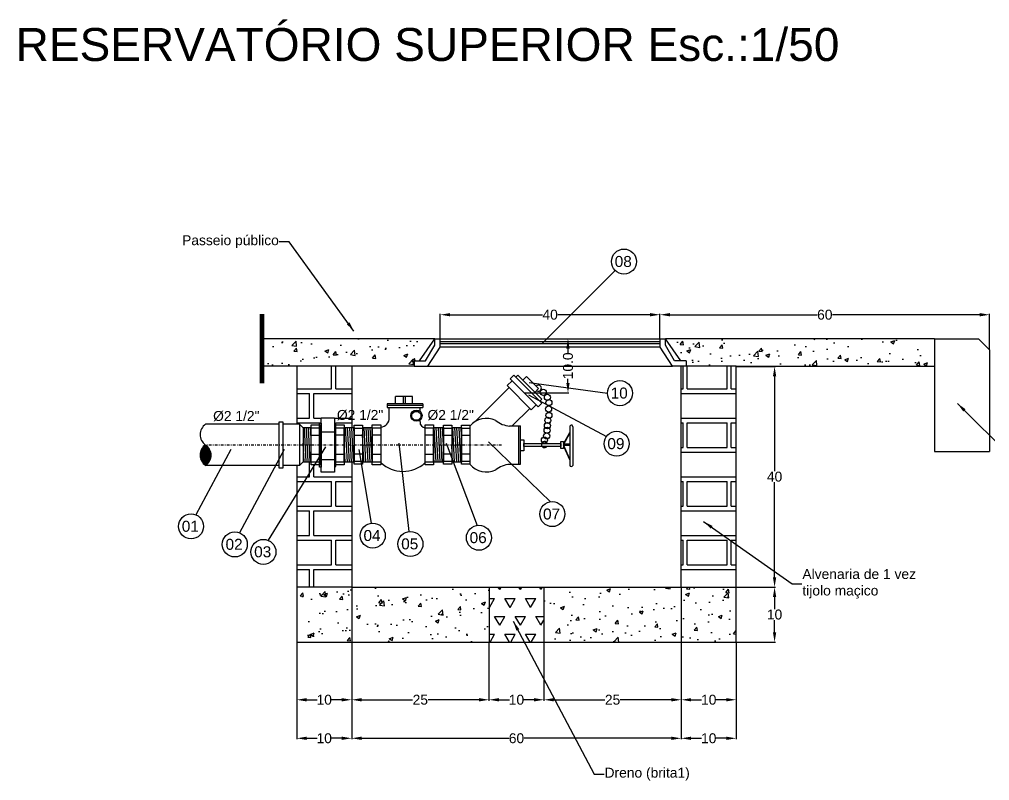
# Model space of a CAD drawing. Extents: x -120 to 1117, y 5 to 675.
# Drawn here: x 640.6 to 817.3, y 347.7 to 486.2 of the extents above; entities that cross this region are included whole.
import ezdxf

# ---------------------------------------------------------------- set-up
doc = ezdxf.new("R2010")
doc.units = 0
doc.header["$MEASUREMENT"] = 0
doc.linetypes.add('DASHDOT', pattern=[1, 0.5, -0.25, 0, -0.25])
doc.layers.get('0').update_dxf_attribs({"linetype": 'CONTINUOUS'})
doc.layers.get('DEFPOINTS').update_dxf_attribs({"linetype": 'CONTINUOUS'})
for name, color, linetype in [('15', 7, 'CONTINUOUS'), ('30', 7, 'CONTINUOUS'), ('TEXTOS', 7, 'CONTINUOUS')]:
    doc.layers.add(name, color=color, linetype=linetype)
doc.styles.get("Standard").update_dxf_attribs({"font": 'arial.ttf'})
doc.dimstyles.get("Standard").update_dxf_attribs({"dimtxt": 0.18, "dimasz": 0.18, "dimexe": 0.18, "dimexo": 0.0625, "dimgap": 0.09, "dimtad": 0, "dimtih": 1, "dimtoh": 1, "dimdec": 4, "dimzin": 0, "dimdsep": 46, "dimtxsty": 'Standard', "dimcen": 0.09, "dimadec": 0, "dimazin": 0, "dimtfac": 1, "dimtdec": 4, "dimtofl": 0, "dimtmove": 0, "dimatfit": 3, "dimfxl": 0, "dimtolj": 1, "dimtzin": 0, "dimarcsym": 0})
pattern_1 = [(50, (726.201, 385.671), (7.1726, -0.62752), [0.75, -8.25]), (355, (726.201, 385.671), (-1.3875, 7.5219), [0.6, -6.6]), (100.451, (726.7985, 385.6185), (5.7851, 6.8944), [0.6374, -7.0114]), (46.184, (726.201, 387.671), (10.6724, -1.6552), [1.125, -12.375]), (96.636, (727.09, 387.533), (9.3466, 9.7412), [0.9561, -10.5171]), (351.184, (726.201, 387.671), (9.3466, 9.7412), [0.9, -9.9]), (21, (727.201, 387.171), (5.96907, -4.0262), [0.75, -8.25]), (326, (727.201, 387.171), (2.43315, 7.2515), [0.6, -6.6]), (71.451, (727.698, 386.835), (8.4022, 3.2253), [0.6374, -7.0114]), (37.5, (726.2007, 385.6708), (0.1216, 3.32894), [0, -6.52, 0, -6.7, 0, -6.625]), (7.5, (726.2007, 385.6708), (2.6307, 3.94412), [0, -3.82, 0, -6.37, 0, -2.525]), (327.5, (723.9707, 385.6708), (5.338224, -0.22555), [0, -2.5, 0, -7.8, 0, -10.35]), (317.5, (722.9707, 385.6708), (5.83186, 1.00105), [0, -3.25, 0, -5.18, 0, -7.35])]
pattern_2 = [(93, (726.20075, 392.26803), (-0.374486, -0.019626), [])]

# ---------------------------------------------------------------- blocks, each defined once
blk = doc.blocks.new('*D899')
at = {"color": 5, "linetype": 'Continuous', "lineweight": -2, "transparency": 16777216}
for p, q in [((761.12, 382.82), (761.12, 362.2)), ((737.92, 362.38), (747.22, 362.38)), ((759.32, 362.38), (750.02, 362.38))]:
    blk.add_line(p, q, dxfattribs=at)
at = {"color": 5, "linetype": 'Continuous', "transparency": 16777216}
for points in [[(737.92, 362.68), (737.92, 362.08), (736.12, 362.38)], [(759.32, 362.68), (759.32, 362.08), (761.12, 362.38)]]:
    blk.add_solid(points, dxfattribs=at)
at = {"layer": 'DEFPOINTS', "color": 0, "linetype": 'Continuous', "transparency": 16777216}
for p in [(761.12, 382.88), (736.12, 372.88), (761.12, 362.38)]:
    blk.add_point(p, dxfattribs=at)
at = {"color": 7, "linetype": 'Continuous', "transparency": 16777216, "insert": (748.62, 362.38), "char_height": 1.8, "attachment_point": 5}
blk.add_mtext('\\A1;25', dxfattribs=at)
blk = doc.blocks.new('*D900')
at = {"color": 5, "linetype": 'Continuous', "lineweight": -2, "transparency": 16777216}
for p, q in [((691.12, 382.82), (691.12, 362.2)), ((701.12, 382.82), (701.12, 362.2)), ((692.92, 362.38), (694.83, 362.38)), ((699.32, 362.38), (697.41, 362.38))]:
    blk.add_line(p, q, dxfattribs=at)
at = {"color": 5, "linetype": 'Continuous', "transparency": 16777216}
for points in [[(692.92, 362.68), (692.92, 362.08), (691.12, 362.38)], [(699.32, 362.68), (699.32, 362.08), (701.12, 362.38)]]:
    blk.add_solid(points, dxfattribs=at)
at = {"layer": 'DEFPOINTS', "color": 0, "linetype": 'Continuous', "transparency": 16777216}
for p in [(691.12, 382.88), (701.12, 382.88), (701.12, 362.38)]:
    blk.add_point(p, dxfattribs=at)
at = {"color": 7, "linetype": 'Continuous', "transparency": 16777216, "insert": (696.12, 362.38), "char_height": 1.8, "attachment_point": 5}
blk.add_mtext('\\A1;10', dxfattribs=at)
blk = doc.blocks.new('*D901')
at = {"color": 5, "linetype": 'Continuous', "lineweight": -2, "transparency": 16777216}
for p, q in [((726.12, 372.82), (726.12, 362.2)), ((702.92, 362.38), (712.22, 362.38)), ((724.32, 362.38), (715.02, 362.38))]:
    blk.add_line(p, q, dxfattribs=at)
at = {"color": 5, "linetype": 'Continuous', "transparency": 16777216}
for points in [[(702.92, 362.68), (702.92, 362.08), (701.12, 362.38)], [(724.32, 362.68), (724.32, 362.08), (726.12, 362.38)]]:
    blk.add_solid(points, dxfattribs=at)
at = {"layer": 'DEFPOINTS', "color": 0, "linetype": 'Continuous', "transparency": 16777216}
for p in [(701.12, 382.88), (726.12, 372.88), (726.12, 362.38)]:
    blk.add_point(p, dxfattribs=at)
at = {"color": 7, "linetype": 'Continuous', "transparency": 16777216, "insert": (713.62, 362.38), "char_height": 1.8, "attachment_point": 5}
blk.add_mtext('\\A1;25', dxfattribs=at)
blk = doc.blocks.new('*D902')
at = {"color": 5, "linetype": 'Continuous', "lineweight": -2, "transparency": 16777216}
for p, q in [((771.12, 372.82), (771.12, 362.2)), ((762.92, 362.38), (764.83, 362.38)), ((769.32, 362.38), (767.41, 362.38))]:
    blk.add_line(p, q, dxfattribs=at)
at = {"color": 5, "linetype": 'Continuous', "transparency": 16777216}
for points in [[(762.92, 362.68), (762.92, 362.08), (761.12, 362.38)], [(769.32, 362.68), (769.32, 362.08), (771.12, 362.38)]]:
    blk.add_solid(points, dxfattribs=at)
at = {"layer": 'DEFPOINTS', "color": 0, "linetype": 'Continuous', "transparency": 16777216}
for p in [(761.12, 382.88), (771.12, 372.88), (771.12, 362.38)]:
    blk.add_point(p, dxfattribs=at)
at = {"color": 7, "linetype": 'Continuous', "transparency": 16777216, "insert": (766.12, 362.38), "char_height": 1.8, "attachment_point": 5}
blk.add_mtext('\\A1;10', dxfattribs=at)
blk = doc.blocks.new('*D903')
at = {"color": 5, "linetype": 'Continuous', "lineweight": -2, "transparency": 16777216}
for p, q in [((778.11, 381.08), (778.11, 378.89)), ((778.11, 374.68), (778.11, 376.87)), ((771.18, 372.88), (778.29, 372.88))]:
    blk.add_line(p, q, dxfattribs=at)
at = {"color": 5, "linetype": 'Continuous', "transparency": 16777216}
for points in [[(777.81, 381.08), (778.41, 381.08), (778.11, 382.88)], [(777.81, 374.68), (778.41, 374.68), (778.11, 372.88)]]:
    blk.add_solid(points, dxfattribs=at)
at = {"layer": 'DEFPOINTS', "color": 0, "linetype": 'Continuous', "transparency": 16777216}
for p in [(771.12, 382.88), (771.12, 372.88), (778.11, 372.88)]:
    blk.add_point(p, dxfattribs=at)
at = {"color": 7, "linetype": 'Continuous', "transparency": 16777216, "insert": (778.11, 377.88), "char_height": 1.8, "attachment_point": 5}
blk.add_mtext('\\A1;10', dxfattribs=at)
blk = doc.blocks.new('*D904')
at = {"color": 5, "linetype": 'Continuous', "lineweight": -2, "transparency": 16777216}
for p, q in [((736.12, 372.82), (736.12, 362.2)), ((727.92, 362.38), (729.83, 362.38)), ((734.32, 362.38), (732.41, 362.38))]:
    blk.add_line(p, q, dxfattribs=at)
at = {"color": 5, "linetype": 'Continuous', "transparency": 16777216}
for points in [[(727.92, 362.68), (727.92, 362.08), (726.12, 362.38)], [(734.32, 362.68), (734.32, 362.08), (736.12, 362.38)]]:
    blk.add_solid(points, dxfattribs=at)
at = {"layer": 'DEFPOINTS', "color": 0, "linetype": 'Continuous', "transparency": 16777216}
for p in [(726.12, 372.88), (736.12, 372.88), (736.12, 362.38)]:
    blk.add_point(p, dxfattribs=at)
at = {"color": 7, "linetype": 'Continuous', "transparency": 16777216, "insert": (731.12, 362.38), "char_height": 1.8, "attachment_point": 5}
blk.add_mtext('\\A1;10', dxfattribs=at)
blk = doc.blocks.new('*D905')
at = {"color": 5, "linetype": 'Continuous', "lineweight": -2, "transparency": 16777216}
for p, q in [((761.12, 362.14), (761.12, 355.19)), ((702.92, 355.37), (729.74, 355.37)), ((759.32, 355.37), (732.5, 355.37))]:
    blk.add_line(p, q, dxfattribs=at)
at = {"color": 5, "linetype": 'Continuous', "transparency": 16777216}
for points in [[(702.92, 355.67), (702.92, 355.07), (701.12, 355.37)], [(759.32, 355.67), (759.32, 355.07), (761.12, 355.37)]]:
    blk.add_solid(points, dxfattribs=at)
at = {"layer": 'DEFPOINTS', "color": 0, "linetype": 'Continuous', "transparency": 16777216}
for p in [(701.12, 362.2), (761.12, 362.2), (761.12, 355.37)]:
    blk.add_point(p, dxfattribs=at)
at = {"color": 7, "linetype": 'Continuous', "transparency": 16777216, "insert": (731.12, 355.37), "char_height": 1.8, "attachment_point": 5}
blk.add_mtext('\\A1;60', dxfattribs=at)
blk = doc.blocks.new('*D906')
at = {"color": 5, "linetype": 'Continuous', "lineweight": -2, "transparency": 16777216}
for p, q in [((691.12, 362.14), (691.12, 355.19)), ((701.12, 362.14), (701.12, 355.19)), ((692.92, 355.37), (694.83, 355.37)), ((699.32, 355.37), (697.41, 355.37))]:
    blk.add_line(p, q, dxfattribs=at)
at = {"color": 5, "linetype": 'Continuous', "transparency": 16777216}
for points in [[(692.92, 355.67), (692.92, 355.07), (691.12, 355.37)], [(699.32, 355.67), (699.32, 355.07), (701.12, 355.37)]]:
    blk.add_solid(points, dxfattribs=at)
at = {"layer": 'DEFPOINTS', "color": 0, "linetype": 'Continuous', "transparency": 16777216}
for p in [(691.12, 362.2), (701.12, 362.2), (701.12, 355.37)]:
    blk.add_point(p, dxfattribs=at)
at = {"color": 7, "linetype": 'Continuous', "transparency": 16777216, "insert": (696.12, 355.37), "char_height": 1.8, "attachment_point": 5}
blk.add_mtext('\\A1;10', dxfattribs=at)
blk = doc.blocks.new('*D907')
at = {"color": 5, "linetype": 'Continuous', "lineweight": -2, "transparency": 16777216}
for p, q in [((771.12, 362.14), (771.12, 355.19)), ((762.92, 355.37), (764.83, 355.37)), ((769.32, 355.37), (767.41, 355.37))]:
    blk.add_line(p, q, dxfattribs=at)
at = {"color": 5, "linetype": 'Continuous', "transparency": 16777216}
for points in [[(762.92, 355.67), (762.92, 355.07), (761.12, 355.37)], [(769.32, 355.67), (769.32, 355.07), (771.12, 355.37)]]:
    blk.add_solid(points, dxfattribs=at)
at = {"layer": 'DEFPOINTS', "color": 0, "linetype": 'Continuous', "transparency": 16777216}
for p in [(761.12, 362.2), (771.12, 362.2), (771.12, 355.37)]:
    blk.add_point(p, dxfattribs=at)
at = {"color": 7, "linetype": 'Continuous', "transparency": 16777216, "insert": (766.12, 355.37), "char_height": 1.8, "attachment_point": 5}
blk.add_mtext('\\A1;10', dxfattribs=at)
blk = doc.blocks.new('*D910')
at = {"color": 5, "linetype": 'Continuous', "lineweight": -2, "transparency": 16777216}
for p, q in [((759.05, 432.44), (785.87, 432.44)), ((815.45, 432.44), (788.63, 432.44)), ((817.25, 426.12), (817.25, 432.62))]:
    blk.add_line(p, q, dxfattribs=at)
at = {"color": 5, "linetype": 'Continuous', "transparency": 16777216}
for points in [[(759.05, 432.74), (759.05, 432.14), (757.25, 432.44)], [(815.45, 432.74), (815.45, 432.14), (817.25, 432.44)]]:
    blk.add_solid(points, dxfattribs=at)
at = {"layer": 'DEFPOINTS', "color": 0, "linetype": 'Continuous', "transparency": 16777216}
for p in [(817.25, 432.44), (757.25, 428.05), (817.25, 426.05)]:
    blk.add_point(p, dxfattribs=at)
at = {"color": 7, "linetype": 'Continuous', "transparency": 16777216, "insert": (787.25, 432.44), "char_height": 1.8, "attachment_point": 5}
blk.add_mtext('\\A1;60', dxfattribs=at)
blk = doc.blocks.new('*D911')
at = {"color": 5, "linetype": 'Continuous', "lineweight": -2, "transparency": 16777216}
for p, q in [((771.18, 423.05), (778.29, 423.05)), ((778.11, 421.25), (778.11, 403.98)), ((778.11, 384.68), (778.11, 401.96)), ((771.18, 382.88), (778.29, 382.88))]:
    blk.add_line(p, q, dxfattribs=at)
at = {"color": 5, "linetype": 'Continuous', "transparency": 16777216}
for points in [[(777.81, 421.25), (778.41, 421.25), (778.11, 423.05)], [(777.81, 384.68), (778.41, 384.68), (778.11, 382.88)]]:
    blk.add_solid(points, dxfattribs=at)
at = {"layer": 'DEFPOINTS', "color": 0, "linetype": 'Continuous', "transparency": 16777216}
for p in [(771.12, 423.05), (771.12, 382.88), (778.11, 382.88)]:
    blk.add_point(p, dxfattribs=at)
at = {"color": 7, "linetype": 'Continuous', "transparency": 16777216, "insert": (778.11, 402.97), "char_height": 1.8, "attachment_point": 5}
blk.add_mtext('\\A1;40', dxfattribs=at)
blk = doc.blocks.new('*D912')
at = {"color": 5, "linetype": 'Continuous', "lineweight": -2, "transparency": 16777216}
for p, q in [((717.25, 428.12), (717.25, 432.62)), ((719.05, 432.44), (735.84, 432.44)), ((755.45, 432.44), (738.66, 432.44)), ((757.25, 428.12), (757.25, 432.62))]:
    blk.add_line(p, q, dxfattribs=at)
at = {"color": 5, "linetype": 'Continuous', "transparency": 16777216}
for points in [[(719.05, 432.74), (719.05, 432.14), (717.25, 432.44)], [(755.45, 432.74), (755.45, 432.14), (757.25, 432.44)]]:
    blk.add_solid(points, dxfattribs=at)
at = {"layer": 'DEFPOINTS', "color": 0, "linetype": 'Continuous', "transparency": 16777216}
for p in [(757.25, 432.44), (717.25, 428.05), (757.25, 428.05)]:
    blk.add_point(p, dxfattribs=at)
at = {"color": 7, "linetype": 'Continuous', "transparency": 16777216, "insert": (737.25, 432.44), "char_height": 1.8, "attachment_point": 5}
blk.add_mtext('\\A1;40', dxfattribs=at)
blk = doc.blocks.new('*D913')
at = {"color": 5, "linetype": 'Continuous', "lineweight": -2, "transparency": 16777216}
for p, q in [((734.11, 428.05), (740.68, 428.05)), ((740.5, 426.25), (740.5, 425.48)), ((740.5, 420.03), (740.5, 420.8)), ((732.58, 418.23), (740.68, 418.23))]:
    blk.add_line(p, q, dxfattribs=at)
at = {"color": 5, "linetype": 'Continuous', "transparency": 16777216}
for points in [[(740.2, 426.25), (740.8, 426.25), (740.5, 428.05)], [(740.2, 420.03), (740.8, 420.03), (740.5, 418.23)]]:
    blk.add_solid(points, dxfattribs=at)
at = {"layer": 'DEFPOINTS', "color": 0, "linetype": 'Continuous', "transparency": 16777216}
for p in [(734.04, 428.05), (740.5, 428.05), (732.52, 418.23)]:
    blk.add_point(p, dxfattribs=at)
at = {"color": 7, "linetype": 'Continuous', "transparency": 16777216, "insert": (740.5, 423.14), "char_height": 1.8, "attachment_point": 5, "rotation": 90}
blk.add_mtext('\\A1;10.0', dxfattribs=at)

msp = doc.modelspace()

# ---------------------------------------------------------------- hatches: boundary and pattern name
at = {"linetype": 'Continuous'}
h = msp.add_hatch(dxfattribs=at)
h.set_pattern_fill('AR-CONC', color=4, style=0)
h.set_pattern_definition(pattern_1)
h.paths.add_polyline_path([(684.799, 428.055), (684.799, 423.055), (712.51, 423.055), (712.51, 424.055), (713.458, 424.055), (716.252, 428.055)])
h.paths.add_polyline_path([(758.252, 428.055), (761.047, 424.055), (761.995, 424.055), (761.995, 423.055), (771.121, 423.055), (807.252, 423.055), (807.252, 428.055)])
h = msp.add_hatch(dxfattribs=at)
h.set_pattern_fill('AR-BRELM', color=4, scale=2, style=0)
h.set_pattern_definition([(0, (726.201, 392.268), (0, 10.668), [15.25, -0.75]), (0, (726.201, 396.768), (0, 10.668), [15.25, -0.75]), (0, (730.201, 397.602), (0, 10.668), [7.25, -0.75]), (0, (730.201, 402.102), (0, 10.668), [7.25, -0.75]), (90, (726.2, 392.268), (-16, 1e-15), [4.5, -6.168]), (90, (725.45, 392.268), (-16, 1e-15), [4.5, -6.168]), (90, (730.201, 397.602), (-8, 5e-16), [4.5, -6.168]), (90, (729.451, 397.602), (-8, 5e-16), [4.5, -6.168])])
h.paths.add_polyline_path([(701.121, 405.625), (699.782, 405.625), (699.782, 407.026), (698.245, 407.026), (698.245, 404.807), (697.97, 404.807), (697.97, 403.808), (695.549, 403.808), (695.549, 404.697), (695.274, 404.697), (695.274, 405.134), (693.729, 405.134), (693.729, 405.68), (692.276, 405.68), (691.619, 405.023), (691.121, 405.023), (691.121, 382.878), (701.121, 382.878)])
h.paths.add_polyline_path([(701.121, 423.055), (691.121, 423.055), (691.121, 412.533), (691.619, 412.533), (692.276, 411.876), (693.729, 411.876), (693.729, 412.422), (695.274, 412.422), (695.274, 412.73), (695.549, 412.73), (695.549, 413.674), (697.97, 413.674), (697.97, 412.675), (698.245, 412.675), (698.245, 412.431), (699.782, 412.431), (699.782, 411.947), (701.121, 411.947)])
h.paths.add_polyline_path([(761.121, 382.878), (771.121, 382.878), (771.121, 423.055), (761.121, 423.055)])
h = msp.add_hatch(dxfattribs=at)
h.set_pattern_fill('ANSI31', color=4, scale=3, angle=48, style=0)
h.set_pattern_definition(pattern_2)
h.paths.add_polyline_path([(692.276, 405.68), (693.729, 405.68), (693.729, 411.876), (692.276, 411.876)])
h.paths.add_polyline_path([(704.877, 411.947), (703.08, 411.947), (703.08, 405.625), (704.877, 405.625)])
h.paths.add_polyline_path([(721.124, 411.947), (719.327, 411.947), (719.327, 405.625), (721.124, 405.625)])
h = msp.add_hatch(dxfattribs=at)
h.set_pattern_fill('ANSI31', color=4, scale=3, angle=48, style=0)
h.set_pattern_definition(pattern_2)
h.paths.add_polyline_path([(699.782, 411.947), (701.583, 411.947), (701.583, 405.625), (699.782, 405.625)])
h.paths.add_polyline_path([(716.03, 411.947), (717.831, 411.947), (717.831, 405.625), (716.03, 405.625)])
edge = h.paths.add_edge_path(flags=17)
edge.add_line((717.831, 405.625), (716.03, 405.625))
h = msp.add_hatch(dxfattribs=at)
h.set_pattern_fill('ANSI37', color=4, style=0)
h.set_pattern_definition([(45, (726.20075, 385.67077), (-0.08838835, 0.08838835), []), (135, (726.20075, 385.67077), (-0.08838835, -0.08838835), [])])
h.paths.add_polyline_path([(674.527, 408.731, -0.0088455), (674.461, 408.778, 0.5158921), (674.527, 405.023, 0.5420411)])
h = msp.add_hatch(dxfattribs=at)
h.set_pattern_fill('AR-CONC', color=4, style=0)
h.set_pattern_definition(pattern_1)
h.paths.add_polyline_path([(726.121, 372.878), (726.121, 382.878), (701.121, 382.878), (691.121, 382.878), (691.121, 372.878)])
h.paths.add_polyline_path([(736.121, 382.878), (736.121, 372.878), (771.121, 372.878), (771.121, 382.878), (761.121, 382.878)])
h = msp.add_hatch(dxfattribs=at)
h.set_pattern_fill('TRIANG', color=4, scale=10, style=0)
h.set_pattern_definition([(60, (726.2007, 385.6708), (-1.875, 3.2476), [1.875, -1.875]), (120, (726.2007, 385.6708), (-3.75, 2e-09), [1.875, -1.875]), (0, (725.2632, 387.2946), (1.875, 3.2476), [1.875, -1.875])])
h.paths.add_polyline_path([(736.121, 382.878), (726.121, 382.878), (726.121, 372.878), (736.121, 372.878)])

# ---------------------------------------------------------------- linework, layer by layer
at = {"color": 5, "linetype": 'Continuous'}
for p, q in [((735.744, 427.166), (749.086, 440.499)), ((733.412, 420.088), (747.68, 418.172)), ((733.312, 417.887), (747.49, 410.273)), ((696.331, 408.378), (685.912, 391.401)), ((709.695, 409.057), (711.507, 392.986)), ((718.303, 409.057), (723.966, 394.118)), ((726.004, 409.284), (737.33, 398.419)), ((679.117, 407.926), (672.733, 396.047)), ((688.857, 407.926), (680.702, 392.76)), ((702.447, 407.926), (704.648, 394.507))]:
    msp.add_line(p, q, dxfattribs=at)
at = {"color": 2, "linetype": 'Continuous'}
for p, q in [((716.252, 428.055), (684.799, 428.055)), ((807.252, 428.055), (758.252, 428.055)), ((712.51, 423.055), (684.799, 423.055)), ((691.121, 423.055), (691.121, 412.533)), ((701.121, 423.055), (701.121, 411.947)), ((761.121, 382.878), (761.121, 423.058)), ((771.121, 423.055), (761.995, 423.055)), ((771.121, 372.878), (771.121, 423.055)), ((771.121, 423.055), (807.252, 423.055)), ((691.121, 405.023), (691.121, 372.878)), ((701.121, 405.625), (701.121, 382.878)), ((701.121, 382.878), (691.121, 382.878)), ((701.121, 382.878), (761.121, 382.878)), ((726.121, 382.878), (726.121, 372.878)), ((736.121, 382.878), (736.121, 372.878)), ((761.121, 382.878), (771.121, 382.878)), ((691.121, 372.878), (771.121, 372.878))]:
    msp.add_line(p, q, dxfattribs=at)
at = {"color": 6, "linetype": 'Continuous'}
for p, q in [((713.458, 424.055), (716.252, 428.055)), ((716.252, 426.924), (716.252, 428.055)), ((716.252, 428.055), (717.252, 428.055)), ((717.252, 426.51), (717.252, 428.055)), ((757.252, 427.519), (717.252, 427.519)), ((757.252, 428.055), (758.252, 428.055)), ((757.252, 426.51), (757.252, 428.055)), ((761.047, 424.055), (758.252, 428.055)), ((758.252, 426.924), (758.252, 428.055)), ((714.589, 424.055), (716.252, 426.924)), ((715.003, 423.055), (717.252, 426.51)), ((757.252, 427.156), (717.252, 427.156)), ((759.502, 423.055), (757.252, 426.51)), ((759.916, 424.055), (758.252, 426.924)), ((712.51, 424.055), (712.51, 423.055)), ((712.51, 424.055), (714.589, 424.055)), ((761.995, 424.055), (759.916, 424.055)), ((761.995, 424.055), (761.995, 423.055)), ((712.51, 423.055), (715.003, 423.055)), ((761.995, 423.055), (759.502, 423.055))]:
    msp.add_line(p, q, dxfattribs=at)
at = {"color": 4, "linetype": 'Continuous'}
for p, q in [((717.252, 428.055), (757.252, 428.055)), ((757.252, 426.51), (717.252, 426.51)), ((715.003, 423.055), (759.502, 423.055))]:
    msp.add_line(p, q, dxfattribs=at)
at = {"linetype": 'Continuous'}
for p, q in [((807.252, 428.055), (807.252, 407.533)), ((807.252, 428.055), (815.252, 428.055)), ((817.252, 426.055), (815.252, 428.055)), ((815.252, 428.055), (815.252, 428.055)), ((817.252, 426.055), (817.252, 407.533)), ((807.252, 407.533), (817.252, 407.533))]:
    msp.add_line(p, q, dxfattribs=at)
at = {"color": 4, "linetype": 'DASHDOT'}
msp.add_line((728.402, 408.731), (674.527, 408.731), dxfattribs=at)
at = {"linetype": 'DASHDOT', "const_width": 0.8}
msp.add_lwpolyline([(684.799, 419.987), (684.799, 432.594)], dxfattribs=at)
at = {"color": 5, "linetype": 'Continuous'}
for centre in [(750.693, 442.113), (749.958, 418.172), (749.357, 408.968), (737.644, 396.162), (671.879, 393.935), (704.963, 392.251), (724.28, 391.862), (679.848, 390.648), (711.822, 390.73), (685.057, 389.29)]:
    msp.add_circle(centre, 2.278, dxfattribs=at)
at = {"layer": '15', "color": 2, "linetype": 'Continuous'}
for p, q in [((693.739, 411.877), (695.266, 411.877)), ((698.255, 411.885), (699.782, 411.885)), ((693.739, 410.553), (695.266, 410.553)), ((695.543, 411.115), (697.969, 411.115)), ((698.255, 410.562), (699.782, 410.562)), ((695.266, 407.018), (693.739, 407.018)), ((699.782, 407.026), (698.255, 407.026)), ((693.739, 405.695), (695.266, 405.695)), ((695.543, 406.075), (697.969, 406.075)), ((698.255, 405.703), (699.782, 405.703))]:
    msp.add_line(p, q, dxfattribs=at)
for points in [[(695.549, 413.674), (697.97, 413.674), (697.97, 403.808), (695.549, 403.808), (695.549, 413.674)], [(695.274, 412.73), (695.549, 412.73), (695.549, 404.697), (695.274, 404.697), (695.274, 412.73)], [(698.245, 412.675), (697.97, 412.675), (697.97, 404.807), (698.245, 404.807), (698.245, 412.675)]]:
    msp.add_lwpolyline(points, dxfattribs=at)
for points in [[(693.729, 412.422), (695.266, 412.422), (695.266, 405.134), (693.729, 405.134)], [(698.245, 412.431), (699.782, 412.431), (699.782, 405.142), (698.245, 405.142)], [(699.782, 411.947), (701.583, 411.947), (701.583, 405.625), (699.782, 405.625)], [(716.03, 411.947), (717.831, 411.947), (717.831, 405.625), (716.03, 405.625)]]:
    msp.add_lwpolyline(points, close=True, dxfattribs=at)
at = {"layer": '30', "color": 2, "linetype": 'Continuous'}
for p, q in [((729.43, 419.535), (730.325, 420.429)), ((729.965, 420.782), (730.633, 421.45)), ((735.071, 415.676), (729.965, 420.782)), ((735.739, 416.344), (730.633, 421.45)), ((730.995, 421.099), (731.346, 421.45)), ((735.739, 417.057), (731.346, 421.45)), ((732.262, 420.563), (732.93, 421.231)), ((732.93, 421.231), (735.157, 419.004)), ((723.527, 412.964), (729.764, 419.201)), ((729.43, 419.535), (733.823, 415.142)), ((735.157, 419.004), (734.482, 418.283)), ((709.101, 416.223), (709.101, 417.545)), ((712.194, 417.545), (709.101, 417.545)), ((710.483, 417.545), (710.483, 416.223)), ((710.878, 417.545), (710.878, 416.223)), ((712.194, 416.223), (712.194, 417.545)), ((735.739, 417.057), (735.369, 416.687)), ((714.081, 416.228), (707.581, 416.228)), ((707.581, 416.228), (707.581, 415.569)), ((714.081, 415.899), (707.581, 415.899)), ((707.581, 415.569), (714.081, 415.569)), ((707.975, 413.567), (707.975, 415.569)), ((713.556, 415.569), (713.556, 414.856)), ((714.081, 416.228), (714.081, 415.569)), ((730.407, 412.259), (733.556, 415.408)), ((734.701, 416.019), (733.823, 415.142)), ((735.739, 416.344), (735.071, 415.676)), ((687.891, 412.533), (674.527, 412.533)), ((691.619, 412.533), (688.573, 412.533)), ((692.276, 411.876), (691.619, 412.533)), ((691.619, 412.533), (691.619, 405.023)), ((693.729, 411.876), (692.276, 411.876)), ((692.276, 411.876), (692.276, 405.68)), ((693.729, 405.68), (693.729, 411.876)), ((699.783, 411.947), (699.781, 405.625)), ((699.782, 411.947), (701.583, 411.947)), ((701.593, 411.803), (703.08, 411.803)), ((703.081, 411.947), (704.877, 411.947)), ((704.877, 411.947), (704.877, 405.625)), ((704.887, 411.885), (706.413, 411.885)), ((713.556, 413.245), (713.556, 412.943)), ((714.503, 411.885), (716.03, 411.885)), ((716.03, 411.947), (717.831, 411.947)), ((717.841, 411.802), (719.327, 411.802)), ((719.329, 411.947), (721.124, 411.947)), ((721.124, 411.947), (721.124, 405.625)), ((721.151, 411.8), (722.637, 411.8)), ((729.878, 412.202), (731.844, 412.209)), ((731.466, 412.207), (731.466, 405.229)), ((731.844, 405.229), (731.844, 412.209)), ((740.84, 412.041), (740.84, 405.059)), ((741.371, 412.071), (741.371, 405.029)), ((701.593, 410.514), (703.08, 410.514)), ((704.887, 410.562), (706.413, 410.562)), ((714.503, 410.562), (716.03, 410.562)), ((717.841, 410.514), (719.327, 410.514)), ((721.151, 410.512), (722.637, 410.512)), ((739.663, 408.942), (740.84, 411.038)), ((739.663, 408.765), (740.84, 410.861)), ((740.84, 408.862), (739.663, 408.863)), ((740.84, 406.188), (739.663, 408.739)), ((739.663, 408.737), (740.84, 408.736)), ((739.663, 408.542), (740.84, 405.991)), ((703.08, 407.073), (701.593, 407.073)), ((706.413, 407.026), (704.887, 407.026)), ((716.03, 407.026), (714.503, 407.026)), ((719.327, 407.072), (717.841, 407.072)), ((722.637, 407.071), (721.151, 407.071)), ((687.891, 405.023), (674.527, 405.023)), ((691.619, 405.023), (688.573, 405.023)), ((692.276, 405.68), (691.619, 405.023)), ((692.276, 405.68), (693.729, 405.68)), ((701.583, 405.625), (699.782, 405.625)), ((701.593, 405.784), (703.08, 405.784)), ((704.877, 405.625), (703.08, 405.625)), ((704.887, 405.703), (706.413, 405.703)), ((714.503, 405.703), (716.03, 405.703)), ((717.831, 405.625), (716.03, 405.625)), ((717.841, 405.784), (719.327, 405.784)), ((721.124, 405.625), (719.327, 405.625)), ((721.151, 405.782), (722.637, 405.782)), ((729.878, 405.23), (731.844, 405.229))]:
    msp.add_line(p, q, dxfattribs=at)
for points in [[(712.096, 414.38), (712.561, 414.846), (713.22, 414.846), (713.685, 414.38), (713.685, 413.722), (713.22, 413.256), (712.561, 413.256), (712.096, 413.722), (712.096, 414.38)], [(687.891, 404.513), (687.891, 412.948), (688.573, 412.948), (688.573, 404.513), (687.891, 404.513)], [(731.847, 409.682), (732.46, 409.682), (732.46, 407.689), (731.847, 407.689), (731.847, 409.682)], [(732.46, 408.992), (739.203, 408.992), (739.203, 408.481), (732.46, 408.481), (732.46, 408.992)], [(739.203, 409.35), (739.663, 409.35), (739.663, 408.073), (739.203, 408.073), (739.203, 409.35)]]:
    msp.add_lwpolyline(points, dxfattribs=at)
for points in [[(701.583, 412.334), (703.08, 412.334), (703.08, 405.238), (701.583, 405.238)], [(704.877, 412.431), (706.413, 412.431), (706.413, 405.142), (704.877, 405.142)], [(714.493, 412.431), (716.03, 412.431), (716.03, 405.142), (714.493, 405.142)], [(717.831, 412.333), (719.327, 412.333), (719.327, 405.238), (717.831, 405.238)], [(721.141, 412.332), (722.637, 412.332), (722.637, 405.236), (721.141, 405.236)]]:
    msp.add_lwpolyline(points, close=True, dxfattribs=at)
for centre, radius in [((736.001, 418.321), 0.551), ((736.759, 417.425), 0.551), ((737.034, 416.461), 0.551), ((712.918, 414.084), 1.021), ((736.966, 415.289), 0.551), ((736.828, 413.222), 0.551), ((737.034, 414.118), 0.551), ((736.69, 411.431), 0.551), ((736.759, 412.258), 0.551), ((736.208, 409.639), 0.551), ((736.621, 410.397), 0.551)]:
    msp.add_circle(centre, radius, dxfattribs=at)
for centre, radius, start, end in [((735.105, 419.079), 0.551, 236.20163, 136.68493), ((706.341, 413.633), 1.635, 272.5487, 2.2917), ((725.654, 409.665), 3.925, 64.5742, 140.2387), ((675.829, 410.632), 2.304, 124.4087, 235.5913), ((714.593, 412.901), 1.033, 177.6437, 263.7719), ((730.143, 416.534), 4.348, 229.8559, 266.5154), ((741.109, 412.082), 0.269, 356.5076, 191.9653), ((675.829, 406.924), 2.304, 124.4087, 235.5913), ((673.32, 406.877), 2.212, 303.08097, 56.91903), ((736.208, 408.813), 0.551, 18.99416, 323.0417), ((710.46, 409.79), 5.862, 226.3762, 313.4779), ((725.654, 407.746), 3.925, 219.7613, 295.4258), ((730.143, 400.878), 4.348, 93.4846, 130.1441), ((741.109, 405.104), 0.273, 189.5853, 344.0559)]:
    msp.add_arc(centre, radius, start, end, dxfattribs=at)

# ---------------------------------------------------------------- texts
at = {"color": 7, "linetype": 'Continuous', "char_height": 1.8}
for s, insert, attachment_point in [('\\A1;Passeio público', (687.86, 445.727), 6), ('\\A1;Alvenaria de 1 vez\\Ptijolo maçico', (783.174, 383.479), 4), ('\\A1;Dreno (brita1)', (747.159, 348.846), 4)]:
    msp.add_mtext(s, dxfattribs=dict(at, insert=insert, attachment_point=attachment_point))
at = {"color": 5, "linetype": 'Continuous', "char_height": 2, "attachment_point": 1}
for s, insert in [('\\C7;08', (749.008, 443.132)), ('\\C7;10', (748.273, 419.191)), ('\\C7;09', (747.672, 409.987)), ('\\C7;07', (735.959, 397.182))]:
    msp.add_mtext(s, dxfattribs=dict(at, insert=insert))
at = {"linetype": 'Continuous', "attachment_point": 1}
for s, insert, char_height in [('%%c2 1/2"', (698.431, 415.112), 1.8), ('%%c2 1/2"', (714.924, 415.112), 1.8), ('%%C2 1/2"', (675.898, 414.92), 1.8), ('01', (670.193, 394.955), 2), ('04', (703.278, 393.27), 2), ('06', (722.595, 392.881), 2), ('02', (678.162, 391.667), 2), ('03', (683.372, 390.309), 2), ('05', (710.137, 391.749), 2)]:
    msp.add_mtext(s, dxfattribs=dict(at, insert=insert, char_height=char_height))
at = {"layer": 'TEXTOS', "linetype": 'Continuous'}
msp.add_text('RESERVATÓRIO SUPERIOR Esc.:1/50', height=6, dxfattribs=at).set_placement((639.945, 478.613))

# ---------------------------------------------------------------- dimensions: what is measured, and where the dimension line sits
at = {"linetype": 'Continuous'}
for base, p1, p2, override, picture, middle in [((757.252, 432.44), (717.252, 428.055), (757.252, 428.055), {"dimtxt": 1.8, "dimasz": 1.8, "dimdec": 0, "dimclrd": 5, "dimclre": 5, "dimclrt": 7}, '*D912', (737.252, 432.44)), ((817.252, 432.44), (757.252, 428.055), (817.252, 426.055), {"dimtxt": 1.8, "dimasz": 1.8, "dimdec": 0, "dimse1": 1, "dimclrd": 5, "dimclre": 5, "dimclrt": 7, "dimtmove": 1}, '*D910', (787.252, 432.44)), ((701.121, 362.384), (691.121, 382.878), (701.121, 382.878), {"dimtxt": 1.8, "dimasz": 1.8, "dimdec": 0, "dimclrd": 5, "dimclre": 5, "dimclrt": 7}, '*D900', (696.121, 362.384)), ((726.121, 362.384), (701.121, 382.878), (726.121, 372.878), {"dimtxt": 1.8, "dimasz": 1.8, "dimdec": 0, "dimse1": 1, "dimclrd": 5, "dimclre": 5, "dimclrt": 7, "dimtmove": 1}, '*D901', (713.621, 362.384)), ((761.121, 362.384), (736.121, 372.878), (761.121, 382.878), {"dimtxt": 1.8, "dimasz": 1.8, "dimdec": 0, "dimse1": 1, "dimclrd": 5, "dimclre": 5, "dimclrt": 7, "dimtmove": 1}, '*D899', (748.621, 362.384)), ((771.121, 362.384), (761.121, 382.878), (771.121, 372.878), {"dimtxt": 1.8, "dimasz": 1.8, "dimdec": 0, "dimse1": 1, "dimclrd": 5, "dimclre": 5, "dimclrt": 7, "dimtmove": 1}, '*D902', (766.121, 362.384)), ((736.121, 362.384), (726.121, 372.878), (736.121, 372.878), {"dimtxt": 1.8, "dimasz": 1.8, "dimdec": 0, "dimse1": 1, "dimclrd": 5, "dimclre": 5, "dimclrt": 7, "dimtmove": 1}, '*D904', (731.121, 362.384)), ((701.121, 355.366), (691.121, 362.204), (701.121, 362.204), {"dimtxt": 1.8, "dimasz": 1.8, "dimdec": 0, "dimclrd": 5, "dimclre": 5, "dimclrt": 7}, '*D906', (696.121, 355.366)), ((761.121, 355.366), (701.121, 362.204), (761.121, 362.204), {"dimtxt": 1.8, "dimasz": 1.8, "dimdec": 0, "dimse1": 1, "dimclrd": 5, "dimclre": 5, "dimclrt": 7, "dimtmove": 1}, '*D905', (731.121, 355.366)), ((771.121, 355.366), (761.121, 362.204), (771.121, 362.204), {"dimtxt": 1.8, "dimasz": 1.8, "dimdec": 0, "dimse1": 1, "dimclrd": 5, "dimclre": 5, "dimclrt": 7, "dimtmove": 1}, '*D907', (766.121, 355.366))]:
    dim = msp.add_linear_dim(base=base, p1=p1, p2=p2, dimstyle='Standard', override=override, dxfattribs=at)
    dim.commit()
    dim.dimension.update_dxf_attribs({"geometry": picture, "text_midpoint": middle})
for base, p1, p2, override, picture, middle in [((740.497, 428.055), (732.518, 418.229), (734.044, 428.055), {"dimtxt": 1.8, "dimasz": 1.8, "dimtih": 0, "dimtoh": 0, "dimdec": 1, "dimrnd": 0.5, "dimclrd": 5, "dimclre": 5, "dimclrt": 7}, '*D913', (740.497, 423.142)), ((778.112, 382.878), (771.121, 423.055), (771.121, 382.878), {"dimtxt": 1.8, "dimasz": 1.8, "dimdec": 0, "dimclrd": 5, "dimclre": 5, "dimclrt": 7}, '*D911', (778.112, 402.966)), ((778.112, 372.878), (771.121, 382.878), (771.121, 372.878), {"dimtxt": 1.8, "dimasz": 1.8, "dimdec": 0, "dimse1": 1, "dimclrd": 5, "dimclre": 5, "dimclrt": 7, "dimtmove": 1}, '*D903', (778.112, 377.878))]:
    dim = msp.add_linear_dim(base=base, p1=p1, p2=p2, angle=90, dimstyle='Standard', override=override, dxfattribs=at)
    dim.commit()
    dim.dimension.update_dxf_attribs({"geometry": picture, "text_midpoint": middle})

# ---------------------------------------------------------------- leaders
at = {"color": 5, "linetype": 'Continuous', "annotation_type": 0, "has_hookline": 1}
for points, hookline_direction, text_width in [([(701.541, 429.43), (689.75, 445.727), (687.95, 445.727)], 1, 17.326), ([(811.398, 416.301), (827.719, 400.003), (829.519, 400.003)], 0, 8.525), ([(765.19, 394.797), (781.284, 383.479), (783.084, 383.479)], 0, 20.634), ([(730.534, 376.688), (745.269, 348.846), (747.069, 348.846)], 0, 15.228)]:
    msp.add_leader(points, dimstyle='Standard', override={"dimtxt": 1.8, "dimasz": 1.8, "dimdec": 0, "dimclrd": 5, "dimclre": 5, "dimclrt": 7}, dxfattribs=dict(at, hookline_direction=hookline_direction, text_width=text_width))

doc.saveas('drawing.dxf')
